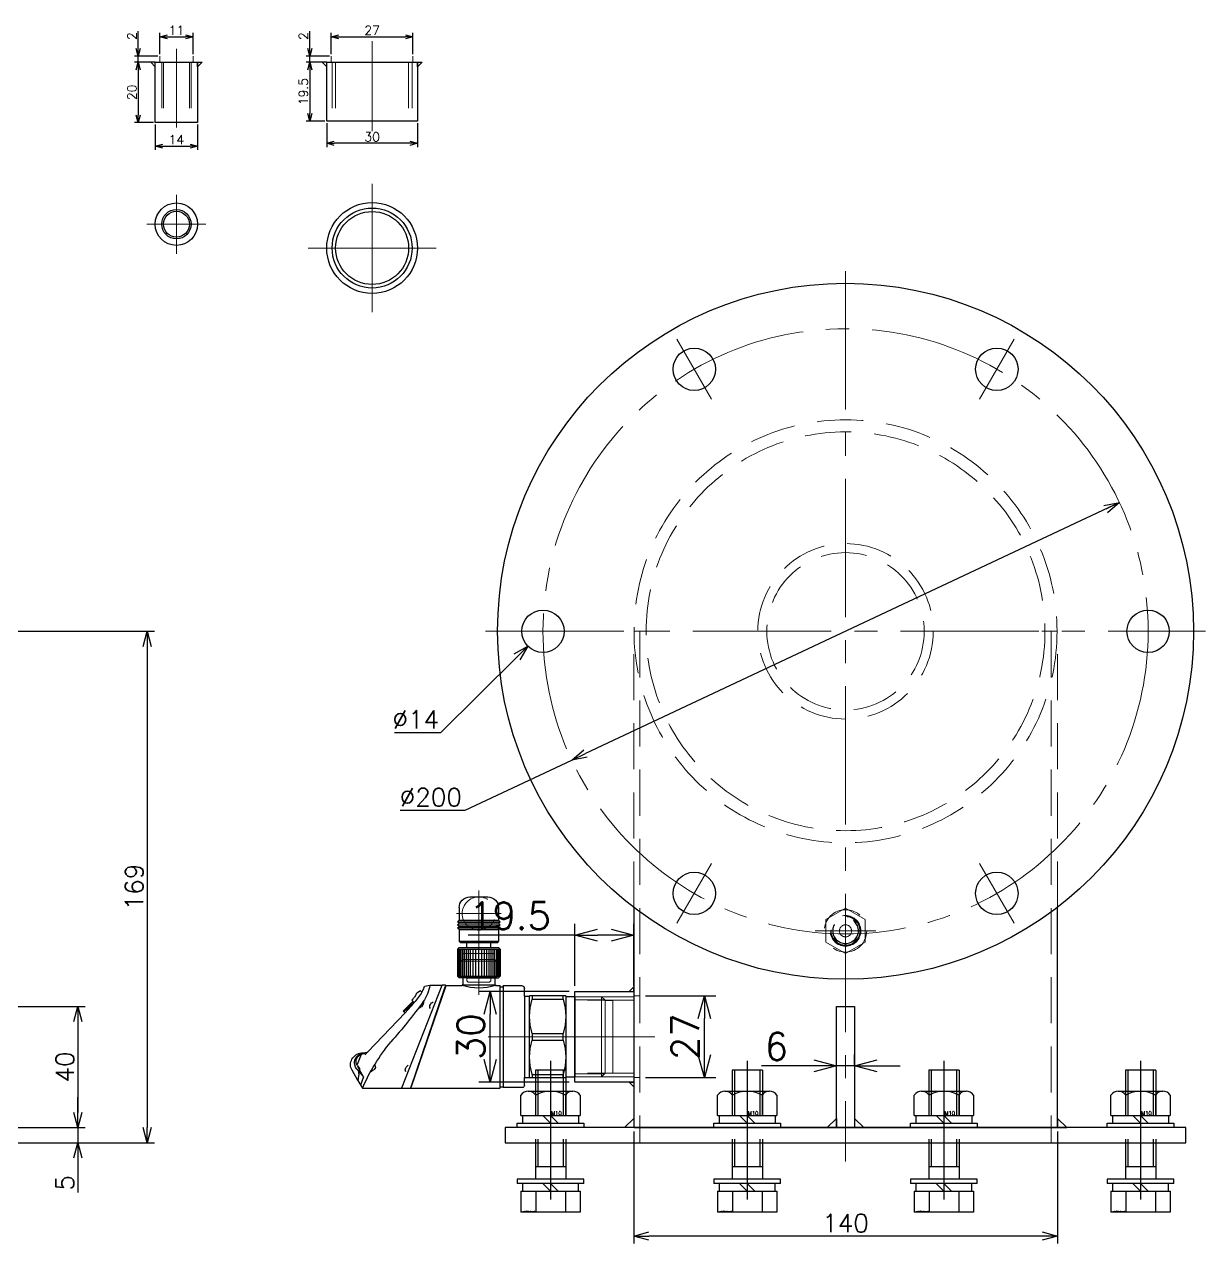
# Model space of a CAD drawing. Header units: millimetres. Extents: x 0 to 38884, y -3675 to 8056.
# Drawn here: x 12922.6 to 13313, y 5300.2 to 5703.1 of the extents above; entities that cross this region are included whole.
import ezdxf

# ---------------------------------------------------------------- set-up
doc = ezdxf.new("R2010")
doc.units = ezdxf.units.MM
doc.header["$LTSCALE"] = 2.4
doc.header["$PDMODE"] = 99
doc.header["$PDSIZE"] = 1
doc.linetypes.add('CENTER2', pattern=[28.575, 19.05, -3.175, 3.175, -3.175])
doc.linetypes.add('HIDDEN', pattern=[9.525, 6.35, -3.175])
for name, color, linetype, lineweight in [('04_HIDDEN', 2, 'HIDDEN', 13), ('05_CENTER', 4, 'CENTER2', 13), ('08_DIM', 3, 'Continuous', 13)]:
    doc.layers.add(name, color=color, linetype=linetype, lineweight=lineweight)
doc.layers.add('10_DRAFT', color=8, linetype='Continuous', lineweight=0, plot=False)
doc.styles.add('KSS_TXT', font='txt.shx', dxfattribs={"bigfont": 'extfont2.shx'})
doc.styles.add('KSS_TXT_L', font='txt.shx', dxfattribs={"height": 3, "bigfont": 'extfont2.shx'})
doc.dimstyles.new('KSS_DIM', dxfattribs={"dimscale": 2, "dimtxt": 3, "dimasz": 2.5, "dimexe": 1.25, "dimexo": 0.625, "dimtad": 1, "dimdsep": 46, "dimtxsty": 'KSS_TXT', "dimblk": 'OPEN30', "dimcen": 0, "dimazin": 2, "dimtfac": 0.75, "dimtmove": 0, "dimatfit": 3, "dimldrblk": 'OPEN30', "dimfxl": 1.25, "dimtolj": 1, "dimarcsym": 0})
doc.dimstyles.new('KSS_DIM$3', dxfattribs={"dimscale": 2, "dimtxt": 3, "dimasz": 2.5, "dimexe": 1.25, "dimexo": 0.625, "dimtad": 1, "dimtih": 1, "dimtoh": 1, "dimdsep": 46, "dimtxsty": 'KSS_TXT', "dimblk": 'OPEN30', "dimcen": 0, "dimazin": 2, "dimtfac": 0.75, "dimtofl": 0, "dimtmove": 0, "dimatfit": 3, "dimldrblk": 'OPEN30', "dimfxl": 1.25, "dimtolj": 1, "dimarcsym": 0})

# ---------------------------------------------------------------- blocks, each defined once
blk = doc.blocks.new('A$C3D81658F_1_1_1')
at = {"color": 0, "linetype": 'CENTER2'}
blk.add_line((0, -39), (0, 14), dxfattribs=at)
at = {"color": 0}
for p, q in [((-9.81, 11), (9.81, 11)), ((-9.81, 4), (-9.81, 11)), ((-4.91, 4), (-4.91, 11)), ((4.91, 4), (4.91, 11)), ((9.81, 4), (9.81, 11)), ((-11, 1.5), (11, 1.5)), ((-11, 1.5), (-11, 0)), ((-11, 0), (11, 0)), ((9.81, 4), (-9.81, 4)), ((-9.25, 4), (-9.25, 1.5)), ((0, 1.5), (-2.5, 4)), ((0, 4), (2.5, 1.5)), ((9.25, 1.5), (9.25, 4)), ((11, 0), (11, 1.5))]:
    blk.add_line(p, q, dxfattribs=at)
at = {"color": 0, "linetype": 'HIDDEN'}
for p, q in [((-5, -36), (-5, 0)), ((5, -36), (5, 0)), ((-5, -4), (5, -4)), ((-4.19, -36), (-4.19, -4)), ((4.19, -36), (4.19, -4)), ((-5, -36), (5, -36))]:
    blk.add_line(p, q, dxfattribs=at)
at = {"layer": '10_DRAFT', "style": 'KSS_TXT_L'}
blk.add_text('BT-M10x40L,SW,PW', height=0.3, dxfattribs=at).set_placement((5.14, 10.66))
blk = doc.blocks.new('M10Nza_1_1_1')
at = {"color": 0}
for p, q in [((-9.8, 4), (-9.8, 10.69)), ((-7.35, 12), (7.35, 12)), ((-4.9, 4), (-4.9, 10.69)), ((4.9, 10.69), (4.9, 4)), ((9.8, 10.69), (9.8, 4)), ((-9.8, 4), (9.8, 4)), ((-9.2, 1.5), (-9.2, 4)), ((0, 1.5), (-2.5, 4)), ((0, 4), (2.5, 1.5)), ((9.2, 4), (9.2, 1.5))]:
    blk.add_line(p, q, dxfattribs=at)
at = {"color": 0, "linetype": 'CENTER2'}
blk.add_line((0, 12), (0, 0), dxfattribs=at)
at = {"color": 0}
blk.add_lwpolyline([(-11, 1.5), (11, 1.5), (11, 0), (-11, 0)], close=True, dxfattribs=at)
for centre, radius, start, end in [((-7.35, 9.06), 2.94, 33.626, 146.374), ((0, 2.2), 9.8, 60, 120), ((7.35, 9.06), 2.94, 33.626, 146.374)]:
    blk.add_arc(centre, radius, start, end, dxfattribs=at)
at = {"layer": '10_DRAFT', "style": 'KSS_TXT'}
blk.add_text('M10', height=1.25, dxfattribs=at).set_placement((0.26, 4.12))
blk = doc.blocks.new('OP-75722a_1')
at = {"color": 0}
for p, q in [((0, 6.5), (0.5, 7)), ((0, 4), (0, 6.5)), ((0.5, -7), (0.5, 7)), ((9.5, 7), (0.5, 7)), ((0.5, 6.7), (9.5, 6.7)), ((0.5, 6.3), (9.5, 6.3)), ((0.5, 5.9), (9.5, 5.9)), ((0.5, 5.3), (9.5, 5.3)), ((0.5, 4.7), (9.5, 4.7)), ((0.5, 4.1), (9.5, 4.1)), ((9.5, -7), (9.5, 7)), ((10, 6.5), (9.5, 7)), ((10, -6.5), (10, 6.5)), ((11.5, 6), (12, 6.5)), ((11.5, 6), (11.5, -6)), ((12, 6.5), (12, -6.5)), ((16, 6.5), (12, 6.5)), ((16, 6.5), (16.5, 7)), ((16, -6.5), (16, 6.5)), ((16.5, -7), (16.5, 7)), ((16.5, 7), (17, 6.5)), ((17, 6.5), (17.5, 7)), ((17, -6.5), (17, 6.5)), ((17.5, -7), (17.5, 7)), ((17.5, 7), (18, 6.5)), ((18, 6.5), (18.5, 7)), ((18, 6.5), (18, -6.5)), ((18.5, -7), (18.5, 7)), ((18.5, 7), (19, 6.5)), ((19, -6.5), (19, 6.5)), ((23.2, 6.5), (19, 6.5)), ((0, -4), (0, 4)), ((0.5, 3.4), (9.5, 3.4)), ((0.5, 2.7), (9.5, 2.7)), ((0.5, 1.9), (9.5, 1.9)), ((0.5, 1), (9.5, 1)), ((0.5, 0), (9.5, 0)), ((10, 4), (11.5, 4)), ((26.7, -3), (26.7, 3)), ((0, -4), (0, -6.5)), ((0.5, -1), (9.5, -1)), ((0.5, -1.9), (9.5, -1.9)), ((0.5, -2.7), (9.5, -2.7)), ((0.5, -3.4), (9.5, -3.4)), ((10, -4), (11.5, -4)), ((0, -6.5), (0.5, -7)), ((0.5, -4.1), (9.5, -4.1)), ((0.5, -4.7), (9.5, -4.7)), ((0.5, -5.3), (9.5, -5.3)), ((0.5, -5.8), (9.5, -5.8)), ((0.5, -6.3), (9.5, -6.3)), ((0.5, -6.7), (9.5, -6.7)), ((9.5, -7), (0.5, -7)), ((10, -6.5), (9.5, -7)), ((11.5, -6), (12, -6.5)), ((16, -6.5), (12, -6.5)), ((16, -6.5), (16.5, -7)), ((16.5, -7), (17, -6.5)), ((17, -6.5), (17.5, -7)), ((17.5, -7), (18, -6.5)), ((18, -6.5), (18.5, -7)), ((18.5, -7), (19, -6.5)), ((23.2, -6.5), (19, -6.5))]:
    blk.add_line(p, q, dxfattribs=at)
for centre, start, end in [((23.2, 3), 359.9998, 90), ((23.2, -3), 270, 0.0002)]:
    blk.add_arc(centre, 3.5, start, end, dxfattribs=at)
at = {"layer": '04_HIDDEN', "color": 0}
blk.add_circle((21.2, 0), 5.5, dxfattribs=at)
at = {"layer": '05_CENTER', "color": 0}
for p, q in [((21.2, -7.4), (21.2, 7.4)), ((-1.5, 0), (28.83, 0))]:
    blk.add_line(p, q, dxfattribs=at)
at = {"layer": '10_DRAFT'}
for p, q in [((-1, 4), (-1.5, 3.5)), ((-1.5, -3.5), (-1.5, 3.5)), ((-1, 4), (0, 4)), ((-1, -4), (-1.5, -3.5)), ((-1, -4), (0, -4))]:
    blk.add_line(p, q, dxfattribs=at)
blk = doc.blocks.new('GP-M＊＊Tb_1')
at = {"color": 0}
for p, q in [((14.42, 71.73), (11.07, 73.6)), ((4.96, 68.37), (5.97, 69.33)), ((5.3, 69.07), (4.96, 68.37)), ((5.3, 69.26), (5.36, 70.5)), ((5.3, 69.07), (5.3, 69.26)), ((5.3, 69.07), (5.3, 69.26)), ((5.43, 69.61), (5.43, 69.4)), ((5.75, 70.31), (5.75, 70.6)), ((5.83, 70.6), (9.16, 71.86)), ((9.63, 71.8), (10.5, 71.17)), ((10.75, 71.18), (9.79, 71.68)), ((10.5, 71.17), (10.87, 71.18)), ((10.71, 72.01), (11.33, 71.46)), ((10.87, 71.18), (11.37, 71.49)), ((13.23, 69.87), (10.87, 71.18)), ((11.37, 71.49), (13.23, 69.87)), ((13.23, 69.87), (16.02, 70.8)), ((14.42, 71.73), (14.42, 71.71)), ((14.5, 71.73), (17, 70.2)), ((17, 70.2), (17, 57.27)), ((-7.93, 56.09), (4.96, 68.37)), ((-17, 43.9), (16.96, 57.26)), ((-11.56, 53.64), (-8.52, 56.68)), ((-7.93, 56.09), (-8.52, 56.68)), ((17.1, 54.38), (17.1, 57.17)), ((16.5, 54.11), (-16.5, 42.77)), ((-16.5, 42.73), (16.5, 54.06)), ((-14.18, 52.44), (-14.39, 52.23)), ((-12.07, 53.87), (-13.12, 52.97)), ((-12.07, 53.87), (-11.29, 53.09)), ((-11.14, 53.22), (-11.56, 53.64)), ((-11.14, 53.22), (-11.29, 53.09)), ((-7.93, 56.09), (-11.14, 53.22)), ((-10.94, 53.74), (-8.88, 55.75)), ((17.03, 54.29), (16.5, 54.11)), ((16.5, 54.06), (17, 54.24)), ((16.5, 54.06), (16.5, 54.11)), ((17, 54.24), (17, 24.75)), ((-17, 47.9), (-16.6, 49.5)), ((-15.22, 50.94), (-14.39, 52.23)), ((-14.79, 50.51), (-15.22, 50.94)), ((-17, 43.9), (-17, 47.9)), ((-17.1, 42.7), (-17.1, 43.79)), ((-17.04, 43.88), (-17, 43.9)), ((-17, 42.56), (-16.5, 42.73)), ((-17, 42.56), (-17, 37.25)), ((-16.5, 42.77), (-16.97, 42.61)), ((-16.5, 42.73), (-16.5, 42.77)), ((-19.5, 36.95), (-19.5, 37.7)), ((-19.5, 26.45), (-19.5, 36.95)), ((-19.5, 36.95), (-17.2, 36.95)), ((-17.2, 36.95), (-17.2, 37.2)), ((-17.2, 37.2), (-16.98, 37.2)), ((-17.2, 36.95), (-17.2, 26.45)), ((-19.5, 26.45), (-17.2, 26.45)), ((-19.5, 25.7), (-19.5, 26.45)), ((-17.2, 26.2), (-17.2, 26.45)), ((-17.2, 26.2), (-16.98, 26.2)), ((-17, 26.15), (-17, 24.75)), ((-16.55, 24.7), (-16.95, 24.7)), ((16.55, 24.7), (-16.55, 24.7)), ((-16.55, 24.7), (-16.55, 23.7)), ((16.95, 24.7), (16.55, 24.7)), ((16.55, 24.7), (16.55, 23.7)), ((-16.8, 17.4), (-16.8, 23.65)), ((-16.75, 23.7), (-16.55, 23.7)), ((-16.55, 23.7), (16.55, 23.7)), ((16.55, 23.7), (16.75, 23.7)), ((16.8, 17.4), (16.8, 23.65)), ((-13.4, 16.6), (-16, 16.6)), ((-13.4, 16.6), (13.4, 16.6)), ((-13.4, 16.6), (-13.4, 15)), ((13.4, 16.6), (13.4, 15)), ((16, 16.6), (13.4, 16.6)), ((-13.4, 15), (-13.5, 14.94)), ((-13.5, 2.96), (-13.5, 14.94)), ((-13.5, 14.08), (-12.41, 14.08)), ((13.4, 15), (-13.4, 15)), ((-12.41, 14.08), (-12.41, 3.83)), ((-1.09, 14.08), (-1.09, 3.83)), ((-1.09, 14.08), (1.09, 14.08)), ((1.09, 14.08), (1.09, 3.83)), ((12.41, 14.08), (12.41, 3.83)), ((12.41, 14.08), (13.5, 14.08)), ((13.4, 15), (13.5, 14.94)), ((13.5, 14.94), (13.5, 2.96)), ((-12.41, 3.83), (-13.5, 3.83)), ((-13.22, 2.8), (-13.5, 2.96)), ((13.22, 2.8), (-13.22, 2.8)), ((-13.22, 0), (-13.22, 2.8)), ((-13.22, 0), (13.22, 0)), ((1.09, 3.83), (-1.09, 3.83)), ((13.5, 3.83), (12.41, 3.83)), ((13.22, 2.8), (13.5, 2.96)), ((13.22, 2.8), (13.22, 0))]:
    blk.add_line(p, q, dxfattribs=at)
for centre, radius, start, end in [((9.2, 70.25), 3.84, 60.7559, 176.2339), ((8.61, 69.62), 3.18, 106.6984, 180.1482), ((8.6, 69.57), 3.22, 49.1527, 106.2212), ((45.34, 7.02), 69.24, 114.1577, 129.0614), ((-4.16, 73.18), 10.24, 337.494, 345.4122), ((-4.23, 73.23), 10.39, 336.4191, 345.3626), ((7.94, 69.78), 2.34, 121.0321, 159.5375), ((8.23, 69.7), 2.57, 70.828, 125.6754), ((8.65, 71.15), 1.06, 44.4026, 66.4395), ((9.34, 71.4), 0.5, 54.217, 110.7987), ((12.37, 77.21), 5.81, 260.1092, 281.8735), ((9.81, 91.25), 20.07, 280.7814, 283.2808), ((11.09, 83.53), 12.26, 283.2006, 285.7766), ((9.81, 91.25), 20.07, 283.2808, 283.5158), ((9.99, 66.86), 0.971, 232.9113, 324.0905), ((3.67, 72.57), 9.48, 318.5299, 326.4167), ((-106.01, 181.28), 161.62, 305.7215, 311.7955), ((-8.81, 56.53), 0.365, 328.4299, 14.4539), ((17, 57.17), 0.1, 88.4349, 111.4738), ((17, 57.17), 0.1, 0.0038, 88.4349), ((-25.58, 68.78), 21.22, 300.5638, 312.3251), ((-14.69, 54.77), 2.38, 282.5051, 311.1518), ((-11.34, 53.6), 0.125, 236.4924, 299.2633), ((-11.96, 54.78), 1.45, 297.5648, 314.1896), ((-11.09, 57.59), 2.87, 320.3674, 334.2909), ((11.07, 54.06), 1.94, 113.6062, 150.8377), ((10.96, 54.7), 1.32, 62.1625, 120.2961), ((17, 54.38), 0.1, 288.9664, 0.0038), ((-19.58, 61.98), 14.31, 280.4015, 303.6676), ((-16.11, 49.38), 0.5, 109.775, 165.9654), ((-20.24, 60.86), 11.7, 289.775, 297.7754), ((-11.21, 51.36), 1.37, 254.4926, 318.3417), ((-12.5, 53.05), 3.48, 311.6299, 333.5293), ((-7.5, 43.71), 5.13, 128.6872, 142.6456), ((-10.06, 46.93), 1.01, 47.1941, 129.5459), ((-17, 43.79), 0.1, 111.4738, 180.0038), ((-17, 42.7), 0.1, 180.0038, 288.9664), ((-33.1, 31.7), 17.03, 340.985, 19.015), ((-16.95, 24.75), 0.05, 180, 270), ((16.95, 24.75), 0.05, 270, 0), ((-16.75, 23.65), 0.05, 90, 180), ((16.75, 23.65), 0.05, 0, 90), ((-16, 17.4), 0.8, 180, 270), ((16, 17.4), 0.8, 270, 0), ((-6.75, -4), 18.94, 72.6087, 107.3913), ((6.75, -4), 18.94, 72.6087, 107.3913), ((-6.75, 21.91), 18.94, 252.6087, 287.3913), ((6.75, 21.91), 18.94, 252.6087, 287.3913)]:
    blk.add_arc(centre, radius, start, end, dxfattribs=at)
at = {"layer": '05_CENTER', "color": 0}
for p, q in [((-27.5, 31.7), (-13.81, 31.7)), ((0, -12.6), (0, 28.63))]:
    blk.add_line(p, q, dxfattribs=at)
at = {"layer": '10_DRAFT'}
for p, q in [((-27.5, 26.45), (-27.5, 36.95)), ((-27.5, 36.95), (-25.5, 36.95)), ((-25.5, 36.95), (-25, 37.7)), ((-25.5, 26.45), (-25.5, 36.95)), ((-19.5, 37.1), (-25.4, 37.1)), ((-25, 25.7), (-25, 37.7)), ((-25, 37.7), (-19.5, 37.7)), ((-27.5, 26.45), (-25.5, 26.45)), ((-25.5, 26.45), (-25, 25.7)), ((-25.4, 26.3), (-19.5, 26.3)), ((-25, 25.7), (-19.5, 25.7)), ((12.2, -9.86), (12.2, 0)), ((-13.22, 0), (-13.22, -8.84)), ((-12.2, 0), (-12.2, -9.86)), ((13.22, 0), (13.22, -8.84)), ((-12.06, -10), (-13.22, -8.84)), ((13.22, -8.84), (-13.22, -8.84)), ((-12.06, -10), (-12, -10)), ((-12, -10), (12, -10)), ((-12, -10), (-12, -12.6)), ((12, -10), (12, -12.6)), ((12, -10), (12.06, -10)), ((12.06, -10), (13.22, -8.84)), ((12, -12.6), (-12, -12.6))]:
    blk.add_line(p, q, dxfattribs=at)
blk = doc.blocks.new('HTK1611b_1')
at = {"color": 0}
for p, q in [((0, 7.505553), (-6.5, 3.752776)), ((6.5, 3.752776), (0, 7.505553)), ((-6.5, 3.752776), (-6.5, -3.752777)), ((6.5, -3.752777), (6.5, 3.752776)), ((-6.5, -3.752777), (0, -7.505554)), ((0, -7.505554), (6.5, -3.752777))]:
    blk.add_line(p, q, dxfattribs=at)
for radius in [5.059525, 4.727852, 4.160402, 2]:
    blk.add_circle((0, 0), radius, dxfattribs=at)
at = {"layer": '05_CENTER', "color": 0}
for p, q in [((0, 10), (0, -10)), ((-10, 0), (10, 0))]:
    blk.add_line(p, q, dxfattribs=at)
blk = doc.blocks.new('_Open30')
at = {"color": 0, "linetype": 'ByBlock', "lineweight": -2}
for p, q in [((-1, 0.268), (0, 0)), ((0, 0), (-1, -0.268)), ((0, 0), (-1, 0))]:
    blk.add_line(p, q, dxfattribs=at)
blk = doc.blocks.new('*D252')
at = {"layer": '08_DIM', "color": 0, "lineweight": -2, "transparency": 16777216}
for p, q in [((13127.92, 5382), (13151.13, 5382)), ((13147.38, 5362.5), (13147.38, 5374.5)), ((13127.92, 5355), (13151.13, 5355))]:
    blk.add_line(p, q, dxfattribs=at)
at = {"layer": 'Defpoints', "color": 0, "transparency": 16777216}
for p in [(13126.04, 5382), (13147.38, 5382), (13126.04, 5355)]:
    blk.add_point(p, dxfattribs=at)
at = {"layer": '08_DIM', "color": 0, "lineweight": -2, "transparency": 16777216, "xscale": 7.5, "yscale": 7.5, "zscale": 7.5}
for p, rotation in [((13147.38, 5382), 90), ((13147.38, 5355), 270)]:
    blk.add_blockref('_Open30', p, dxfattribs=dict(at, rotation=rotation))
at = {"layer": '08_DIM', "color": 0, "transparency": 16777216, "insert": (13141.01, 5368.5), "char_height": 9, "attachment_point": 5, "rotation": 90, "style": 'KSS_TXT'}
blk.add_mtext('\\A1;27', dxfattribs=at)
blk = doc.blocks.new('*D253')
at = {"layer": '08_DIM', "color": 0, "lineweight": -2, "transparency": 16777216}
for p, q in [((13104.54, 5385.38), (13104.54, 5405.84)), ((13124.04, 5385.38), (13124.04, 5405.84)), ((13104.54, 5402.09), (13069.29, 5402.09)), ((13116.54, 5402.09), (13112.04, 5402.09))]:
    blk.add_line(p, q, dxfattribs=at)
at = {"layer": 'Defpoints', "color": 0, "transparency": 16777216}
for p in [(13104.54, 5402.09), (13104.54, 5383.5), (13124.04, 5383.5)]:
    blk.add_point(p, dxfattribs=at)
at = {"layer": '08_DIM', "color": 0, "lineweight": -2, "transparency": 16777216, "xscale": 7.5, "yscale": 7.5, "zscale": 7.5, "rotation": 180}
blk.add_blockref('_Open30', (13104.54, 5402.09), dxfattribs=at)
at = {"layer": '08_DIM', "color": 0, "lineweight": -2, "transparency": 16777216, "xscale": 7.5, "yscale": 7.5, "zscale": 7.5}
blk.add_blockref('_Open30', (13124.04, 5402.09), dxfattribs=at)
at = {"layer": '08_DIM', "color": 0, "transparency": 16777216, "insert": (13083.16, 5408.47), "char_height": 9, "attachment_point": 5, "style": 'KSS_TXT'}
blk.add_mtext('\\A1;19.5', dxfattribs=at)
blk = doc.blocks.new('*D254')
at = {"layer": '08_DIM', "color": 0, "lineweight": -2, "transparency": 16777216}
for p, q in [((13102.67, 5383.5), (13072.85, 5383.5)), ((13076.6, 5361), (13076.6, 5376)), ((13102.67, 5353.5), (13072.85, 5353.5))]:
    blk.add_line(p, q, dxfattribs=at)
at = {"layer": 'Defpoints', "color": 0, "transparency": 16777216}
for p in [(13076.6, 5383.5), (13104.54, 5383.5), (13104.54, 5353.5)]:
    blk.add_point(p, dxfattribs=at)
at = {"layer": '08_DIM', "color": 0, "lineweight": -2, "transparency": 16777216, "xscale": 7.5, "yscale": 7.5, "zscale": 7.5}
for p, rotation in [((13076.6, 5383.5), 90), ((13076.6, 5353.5), 270)]:
    blk.add_blockref('_Open30', p, dxfattribs=dict(at, rotation=rotation))
at = {"layer": '08_DIM', "color": 0, "transparency": 16777216, "insert": (13070.23, 5368.5), "char_height": 9, "attachment_point": 5, "rotation": 90, "style": 'KSS_TXT'}
blk.add_mtext('\\A1;30', dxfattribs=at)
blk = doc.blocks.new('*D258')
at = {"layer": '08_DIM', "color": 0, "lineweight": -2, "transparency": 16777216}
for p, q in [((13183.54, 5358.89), (13166.29, 5358.89)), ((13191.04, 5359.38), (13191.04, 5362.64)), ((13197.04, 5358.89), (13191.04, 5358.89)), ((13197.04, 5359.38), (13197.04, 5362.64)), ((13204.54, 5358.89), (13212.04, 5358.89))]:
    blk.add_line(p, q, dxfattribs=at)
at = {"layer": 'Defpoints', "color": 0, "transparency": 16777216}
for p in [(13191.04, 5358.89), (13191.04, 5357.5), (13197.04, 5357.5)]:
    blk.add_point(p, dxfattribs=at)
at = {"layer": '08_DIM', "color": 0, "lineweight": -2, "transparency": 16777216, "xscale": 7.5, "yscale": 7.5, "zscale": 7.5}
blk.add_blockref('_Open30', (13191.04, 5358.89), dxfattribs=at)
at = {"layer": '08_DIM', "color": 0, "lineweight": -2, "transparency": 16777216, "xscale": 7.5, "yscale": 7.5, "zscale": 7.5, "rotation": 180}
blk.add_blockref('_Open30', (13197.04, 5358.89), dxfattribs=at)
at = {"layer": '08_DIM', "color": 0, "transparency": 16777216, "insert": (13171.17, 5365.27), "char_height": 9, "attachment_point": 5, "style": 'KSS_TXT'}
blk.add_mtext('\\A1;6', dxfattribs=at)
blk = doc.blocks.new('*D261')
at = {"layer": '08_DIM', "color": 0, "lineweight": -2, "transparency": 16777216}
for p, q in [((12892.92, 5378.5), (12942.79, 5378.5)), ((12940.29, 5373.5), (12940.29, 5343.5)), ((12904.92, 5338.5), (12942.79, 5338.5))]:
    blk.add_line(p, q, dxfattribs=at)
at = {"layer": 'Defpoints', "color": 0, "transparency": 16777216}
for p in [(12891.67, 5378.5), (12903.67, 5338.5), (12940.29, 5338.5)]:
    blk.add_point(p, dxfattribs=at)
at = {"layer": '08_DIM', "color": 0, "lineweight": -2, "transparency": 16777216, "xscale": 5, "yscale": 5, "zscale": 5}
for p, rotation in [((12940.29, 5378.5), 90), ((12940.29, 5338.5), 270)]:
    blk.add_blockref('_Open30', p, dxfattribs=dict(at, rotation=rotation))
at = {"layer": '08_DIM', "color": 0, "transparency": 16777216, "insert": (12936.04, 5358.5), "char_height": 6, "attachment_point": 5, "rotation": 90, "style": 'KSS_TXT'}
blk.add_mtext('\\A1;40', dxfattribs=at)
blk = doc.blocks.new('A$C134A5B0D_1')
at = {"color": 3}
for points in [[(-7, 0), (-8.5, 0), (-7, -1.5), (-7, -1.5)], [(7, 0), (8.5, 0), (7, -1.5), (7, -1.5)]]:
    blk.add_lwpolyline(points, close=True, dxfattribs=at)
at = {"color": 0}
blk.add_lwpolyline([(-7, 0), (7, 0), (7, -20), (-7, -20)], close=True, dxfattribs=at)
at = {"layer": '04_HIDDEN'}
for p, q in [((-5.5, 2), (-5.5, 0)), ((-4.86, 0), (-4.86, -20)), ((-4.28, 0), (-4.28, -20)), ((4.28, 0), (4.28, -20)), ((4.86, 0), (4.86, -20)), ((5.5, 2), (5.5, 0))]:
    blk.add_line(p, q, dxfattribs=at)
at = {"layer": '05_CENTER'}
blk.add_line((0, -21.57), (0, 4.36), dxfattribs=at)
blk = doc.blocks.new('A$C16462A1F_1')
at = {"color": 0}
blk.add_lwpolyline([(-15, 0), (15, 0), (15, -19.5), (-15, -19.5)], close=True, dxfattribs=at)
at = {"color": 3}
for points in [[(-15, 0), (-16.5, 0), (-15, -1.5), (-15, -1.5)], [(15, 0), (16.5, 0), (15, -1.5), (15, -1.5)]]:
    blk.add_lwpolyline(points, close=True, dxfattribs=at)
at = {"layer": '04_HIDDEN'}
for p, q in [((-13.5, 2), (-13.5, 0)), ((-12.06, 0), (-12.06, -19.5)), ((13.22, 0), (13.22, -19.5)), ((13.5, 2), (13.5, 0)), ((-13.22, 0), (-13.22, -19.5)), ((12.06, 0), (12.06, -19.5))]:
    blk.add_line(p, q, dxfattribs=at)
at = {"layer": '05_CENTER'}
blk.add_line((0, -22.83), (0, 6.95), dxfattribs=at)
at = {"layer": '10_DRAFT'}
blk.add_line((0, 0), (0, -19.5), dxfattribs=at)
blk = doc.blocks.new('A$C4DCA1887_1')
at = {"color": 0}
for radius in [15, 13.22, 12.06]:
    blk.add_circle((0, 0), radius, dxfattribs=at)
at = {"layer": '05_CENTER'}
for p, q in [((0, -21.19), (0, 21.19)), ((21.19, 0), (-21.19, 0))]:
    blk.add_line(p, q, dxfattribs=at)
blk = doc.blocks.new('A$C580236FF_1')
at = {"color": 0}
for radius in [7, 4.86, 4.28]:
    blk.add_circle((0, 0), radius, dxfattribs=at)
at = {"layer": '05_CENTER'}
for p, q in [((0, -9.75), (0, 9.75)), ((9.75, 0), (-9.75, 0))]:
    blk.add_line(p, q, dxfattribs=at)
blk = doc.blocks.new('*D285')
at = {"layer": '08_DIM', "color": 0, "lineweight": -2, "transparency": 16777216}
for p, q in [((12965.9, 5669.97), (12965.9, 5661.58)), ((12979.9, 5669.97), (12979.9, 5661.58)), ((12968.4, 5662.83), (12977.4, 5662.83))]:
    blk.add_line(p, q, dxfattribs=at)
at = {"layer": 'Defpoints', "color": 0, "transparency": 16777216}
for p in [(12965.9, 5670.6), (12979.9, 5670.6), (12979.9, 5662.83)]:
    blk.add_point(p, dxfattribs=at)
at = {"layer": '08_DIM', "color": 0, "lineweight": -2, "transparency": 16777216, "xscale": 2.5, "yscale": 2.5, "zscale": 2.5, "rotation": 180}
blk.add_blockref('_Open30', (12965.9, 5662.83), dxfattribs=at)
at = {"layer": '08_DIM', "color": 0, "lineweight": -2, "transparency": 16777216, "xscale": 2.5, "yscale": 2.5, "zscale": 2.5}
blk.add_blockref('_Open30', (12979.9, 5662.83), dxfattribs=at)
at = {"layer": '08_DIM', "color": 0, "transparency": 16777216, "insert": (12972.9, 5664.95), "char_height": 3, "attachment_point": 5, "style": 'KSS_TXT'}
blk.add_mtext('\\A1;14', dxfattribs=at)
blk = doc.blocks.new('*D286')
at = {"layer": '08_DIM', "color": 0, "lineweight": -2, "transparency": 16777216}
for p, q in [((13022.58, 5670.47), (13022.58, 5662.52)), ((13052.58, 5670.47), (13052.58, 5662.52)), ((13050.08, 5663.77), (13025.08, 5663.77))]:
    blk.add_line(p, q, dxfattribs=at)
at = {"layer": 'Defpoints', "color": 0, "transparency": 16777216}
for p in [(13022.58, 5671.1), (13052.58, 5671.1), (13022.58, 5663.77)]:
    blk.add_point(p, dxfattribs=at)
at = {"layer": '08_DIM', "color": 0, "lineweight": -2, "transparency": 16777216, "xscale": 2.5, "yscale": 2.5, "zscale": 2.5, "rotation": 180}
blk.add_blockref('_Open30', (13022.58, 5663.77), dxfattribs=at)
at = {"layer": '08_DIM', "color": 0, "lineweight": -2, "transparency": 16777216, "xscale": 2.5, "yscale": 2.5, "zscale": 2.5}
blk.add_blockref('_Open30', (13052.58, 5663.77), dxfattribs=at)
at = {"layer": '08_DIM', "color": 0, "transparency": 16777216, "insert": (13037.58, 5665.9), "char_height": 3, "attachment_point": 5, "style": 'KSS_TXT'}
blk.add_mtext('\\A1;30', dxfattribs=at)
blk = doc.blocks.new('*D287')
at = {"layer": '08_DIM', "color": 0, "lineweight": -2, "transparency": 16777216}
for p, q in [((12960.3, 5695.1), (12960.3, 5700.85)), ((12966.77, 5692.6), (12959.05, 5692.6)), ((12965.27, 5690.6), (12959.05, 5690.6)), ((12960.3, 5690.6), (12960.3, 5692.6)), ((12960.3, 5688.1), (12960.3, 5685.6))]:
    blk.add_line(p, q, dxfattribs=at)
at = {"layer": 'Defpoints', "color": 0, "transparency": 16777216}
for p in [(12960.3, 5692.6), (12965.9, 5690.6), (12967.4, 5692.6)]:
    blk.add_point(p, dxfattribs=at)
at = {"layer": '08_DIM', "color": 0, "lineweight": -2, "transparency": 16777216, "xscale": 2.5, "yscale": 2.5, "zscale": 2.5}
for p, rotation in [((12960.3, 5692.6), 270), ((12960.3, 5690.6), 90)]:
    blk.add_blockref('_Open30', p, dxfattribs=dict(at, rotation=rotation))
at = {"layer": '08_DIM', "color": 0, "transparency": 16777216, "insert": (12958.18, 5699.22), "char_height": 3, "attachment_point": 5, "rotation": 90, "style": 'KSS_TXT'}
blk.add_mtext('\\A1;2', dxfattribs=at)
blk = doc.blocks.new('*D288')
at = {"layer": '08_DIM', "color": 0, "lineweight": -2, "transparency": 16777216}
for p, q in [((12965.27, 5690.6), (12959.05, 5690.6)), ((12960.3, 5688.1), (12960.3, 5673.1)), ((12965.27, 5670.6), (12959.05, 5670.6))]:
    blk.add_line(p, q, dxfattribs=at)
at = {"layer": 'Defpoints', "color": 0, "transparency": 16777216}
for p in [(12965.9, 5690.6), (12960.3, 5670.6), (12965.9, 5670.6)]:
    blk.add_point(p, dxfattribs=at)
at = {"layer": '08_DIM', "color": 0, "lineweight": -2, "transparency": 16777216, "xscale": 2.5, "yscale": 2.5, "zscale": 2.5}
for p, rotation in [((12960.3, 5690.6), 90), ((12960.3, 5670.6), 270)]:
    blk.add_blockref('_Open30', p, dxfattribs=dict(at, rotation=rotation))
at = {"layer": '08_DIM', "color": 0, "transparency": 16777216, "insert": (12958.18, 5680.6), "char_height": 3, "attachment_point": 5, "rotation": 90, "style": 'KSS_TXT'}
blk.add_mtext('\\A1;20', dxfattribs=at)
blk = doc.blocks.new('*D289')
at = {"layer": '08_DIM', "color": 0, "lineweight": -2, "transparency": 16777216}
for p, q in [((12967.4, 5693.22), (12967.4, 5700.23)), ((12969.9, 5698.98), (12975.9, 5698.98)), ((12978.4, 5693.22), (12978.4, 5700.23))]:
    blk.add_line(p, q, dxfattribs=at)
at = {"layer": 'Defpoints', "color": 0, "transparency": 16777216}
for p in [(12978.4, 5698.98), (12967.4, 5692.6), (12978.4, 5692.6)]:
    blk.add_point(p, dxfattribs=at)
at = {"layer": '08_DIM', "color": 0, "lineweight": -2, "transparency": 16777216, "xscale": 2.5, "yscale": 2.5, "zscale": 2.5, "rotation": 180}
blk.add_blockref('_Open30', (12967.4, 5698.98), dxfattribs=at)
at = {"layer": '08_DIM', "color": 0, "lineweight": -2, "transparency": 16777216, "xscale": 2.5, "yscale": 2.5, "zscale": 2.5}
blk.add_blockref('_Open30', (12978.4, 5698.98), dxfattribs=at)
at = {"layer": '08_DIM', "color": 0, "transparency": 16777216, "insert": (12972.9, 5701.1), "char_height": 3, "attachment_point": 5, "style": 'KSS_TXT'}
blk.add_mtext('\\A1;11', dxfattribs=at)
blk = doc.blocks.new('*D290')
at = {"layer": '08_DIM', "color": 0, "lineweight": -2, "transparency": 16777216}
for p, q in [((13016.99, 5695.1), (13016.99, 5700.85)), ((13023.46, 5692.6), (13015.74, 5692.6)), ((13021.96, 5690.6), (13015.74, 5690.6)), ((13016.99, 5690.6), (13016.99, 5692.6)), ((13016.99, 5688.1), (13016.99, 5685.6))]:
    blk.add_line(p, q, dxfattribs=at)
at = {"layer": 'Defpoints', "color": 0, "transparency": 16777216}
for p in [(13016.99, 5692.6), (13022.58, 5690.6), (13024.08, 5692.6)]:
    blk.add_point(p, dxfattribs=at)
at = {"layer": '08_DIM', "color": 0, "lineweight": -2, "transparency": 16777216, "xscale": 2.5, "yscale": 2.5, "zscale": 2.5}
for p, rotation in [((13016.99, 5692.6), 270), ((13016.99, 5690.6), 90)]:
    blk.add_blockref('_Open30', p, dxfattribs=dict(at, rotation=rotation))
at = {"layer": '08_DIM', "color": 0, "transparency": 16777216, "insert": (13014.86, 5699.22), "char_height": 3, "attachment_point": 5, "rotation": 90, "style": 'KSS_TXT'}
blk.add_mtext('\\A1;2', dxfattribs=at)
blk = doc.blocks.new('*D291')
at = {"layer": '08_DIM', "color": 0, "lineweight": -2, "transparency": 16777216}
for p, q in [((13021.96, 5690.6), (13015.74, 5690.6)), ((13016.99, 5688.1), (13016.99, 5673.6)), ((13021.96, 5671.1), (13015.74, 5671.1))]:
    blk.add_line(p, q, dxfattribs=at)
at = {"layer": 'Defpoints', "color": 0, "transparency": 16777216}
for p in [(13022.58, 5690.6), (13016.99, 5671.1), (13022.58, 5671.1)]:
    blk.add_point(p, dxfattribs=at)
at = {"layer": '08_DIM', "color": 0, "lineweight": -2, "transparency": 16777216, "xscale": 2.5, "yscale": 2.5, "zscale": 2.5}
for p, rotation in [((13016.99, 5690.6), 90), ((13016.99, 5671.1), 270)]:
    blk.add_blockref('_Open30', p, dxfattribs=dict(at, rotation=rotation))
at = {"layer": '08_DIM', "color": 0, "transparency": 16777216, "insert": (13014.86, 5680.85), "char_height": 3, "attachment_point": 5, "rotation": 90, "style": 'KSS_TXT'}
blk.add_mtext('\\A1;19.5', dxfattribs=at)
blk = doc.blocks.new('*D292')
at = {"layer": '08_DIM', "color": 0, "lineweight": -2, "transparency": 16777216}
for p, q in [((13024.08, 5693.22), (13024.08, 5700.23)), ((13026.58, 5698.98), (13048.58, 5698.98)), ((13051.08, 5693.22), (13051.08, 5700.23))]:
    blk.add_line(p, q, dxfattribs=at)
at = {"layer": 'Defpoints', "color": 0, "transparency": 16777216}
for p in [(13051.08, 5698.98), (13024.08, 5692.6), (13051.08, 5692.6)]:
    blk.add_point(p, dxfattribs=at)
at = {"layer": '08_DIM', "color": 0, "lineweight": -2, "transparency": 16777216, "xscale": 2.5, "yscale": 2.5, "zscale": 2.5, "rotation": 180}
blk.add_blockref('_Open30', (13024.08, 5698.98), dxfattribs=at)
at = {"layer": '08_DIM', "color": 0, "lineweight": -2, "transparency": 16777216, "xscale": 2.5, "yscale": 2.5, "zscale": 2.5}
blk.add_blockref('_Open30', (13051.08, 5698.98), dxfattribs=at)
at = {"layer": '08_DIM', "color": 0, "transparency": 16777216, "insert": (13037.58, 5701.1), "char_height": 3, "attachment_point": 5, "style": 'KSS_TXT'}
blk.add_mtext('\\A1;27', dxfattribs=at)
blk = doc.blocks.new('*D403')
at = {"layer": '08_DIM', "color": 0, "lineweight": -2, "transparency": 16777216}
for p, q in [((13124.04, 5337.25), (13124.04, 5300.15)), ((13264.04, 5337.25), (13264.04, 5300.15)), ((13259.04, 5302.65), (13129.04, 5302.65))]:
    blk.add_line(p, q, dxfattribs=at)
at = {"layer": 'Defpoints', "color": 0, "transparency": 16777216}
for p in [(13124.04, 5338.5), (13264.04, 5338.5), (13124.04, 5302.65)]:
    blk.add_point(p, dxfattribs=at)
at = {"layer": '08_DIM', "color": 0, "lineweight": -2, "transparency": 16777216, "xscale": 5, "yscale": 5, "zscale": 5, "rotation": 180}
blk.add_blockref('_Open30', (13124.04, 5302.65), dxfattribs=at)
at = {"layer": '08_DIM', "color": 0, "lineweight": -2, "transparency": 16777216, "xscale": 5, "yscale": 5, "zscale": 5}
blk.add_blockref('_Open30', (13264.04, 5302.65), dxfattribs=at)
at = {"layer": '08_DIM', "color": 0, "transparency": 16777216, "insert": (13194.04, 5306.9), "char_height": 6, "attachment_point": 5, "style": 'KSS_TXT'}
blk.add_mtext('\\A1;140', dxfattribs=at)
blk = doc.blocks.new('A$C50B32664_1')
at = {"color": 0}
for p, q in [((-70, -91.32), (-70, -164)), ((70, -164), (70, -91.32)), ((-69.9, -164), (69.9, -164))]:
    blk.add_line(p, q, dxfattribs=at)
for points in [[(3, -164), (-3, -164), (-3, -124), (3, -124)], [(-112.5, -164), (-112.5, -169), (112.5, -169), (112.5, -164)]]:
    blk.add_lwpolyline(points, close=True, dxfattribs=at)
at = {"color": 3}
for points in [[(-70, -161), (-70, -164), (-73.11, -164), (-70, -161)], [(-3, -161), (-3, -164), (-6.11, -164), (-3, -161)], [(3, -161), (3, -164), (6, -164), (3, -161)], [(70, -161), (70, -164), (73.11, -164), (70, -161)]]:
    blk.add_lwpolyline(points, dxfattribs=at)
at = {"color": 0}
for centre, radius in [((0, 0), 115), ((-50, 86.6), 7), ((50, 86.6), 7), ((-100, 0), 7), ((100, 0), 7), ((-50, -86.6), 7), ((50, -86.6), 7)]:
    blk.add_circle(centre, radius, dxfattribs=at)
at = {"layer": '04_HIDDEN'}
for p, q in [((-70, -91.32), (-70, 0)), ((-69.9, 0), (-64.9, 0)), ((-68, 0), (-68, -164)), ((64.9, 0), (69.9, 0)), ((68, 0), (68, -164)), ((70, -91.32), (70, 0)), ((-68, -169), (-68, -164)), ((68, -169), (68, -164))]:
    blk.add_line(p, q, dxfattribs=at)
for radius in [69.9, 65.9, 29, 26]:
    blk.add_circle((0, 0), radius, dxfattribs=at)
at = {"layer": '05_CENTER'}
for p, q in [((0, 119), (0, -175.19)), ((-55.71, 96.49), (-44.29, 76.71)), ((55.71, 96.49), (44.29, 76.71)), ((-119, 0), (119, 0)), ((111.42, 0), (88.58, 0)), ((-111.42, 0), (-88.58, 0)), ((-55.71, -96.49), (-44.29, -76.71)), ((55.71, -96.49), (44.29, -76.71)), ((-97.5, -176.41), (-97.5, -156.63)), ((-32.5, -176.41), (-32.5, -156.63)), ((32.5, -176.41), (32.5, -156.63)), ((97.5, -176.41), (97.5, -156.63))]:
    blk.add_line(p, q, dxfattribs=at)
blk.add_circle((0, 0), 100, dxfattribs=at)
at = {"rotation": 270}
blk.add_blockref('A$C16462A1F_1', (-70, -134), dxfattribs=at)
at = {"layer": '04_HIDDEN'}
blk.add_blockref('A$C580236FF_1', (0, -99), dxfattribs=at)
blk = doc.blocks.new('*D575')
at = {"layer": '08_DIM', "color": 0, "lineweight": -2, "transparency": 16777216}
for p, q in [((13284.54, 5545.04), (13108.07, 5462.09)), ((13068.35, 5443.42), (13103.54, 5459.96)), ((13046.85, 5443.42), (13068.35, 5443.42))]:
    blk.add_line(p, q, dxfattribs=at)
at = {"layer": 'Defpoints', "color": 0, "transparency": 16777216}
for p in [(13284.54, 5545.04), (13103.54, 5459.96)]:
    blk.add_point(p, dxfattribs=at)
at = {"layer": '08_DIM', "color": 0, "lineweight": -2, "transparency": 16777216, "xscale": 5, "yscale": 5, "zscale": 5}
for p, rotation in [((13284.54, 5545.04), 25.17474696863876), ((13103.54, 5459.96), 205.1747469686387)]:
    blk.add_blockref('_Open30', p, dxfattribs=dict(at, rotation=rotation))
at = {"layer": '08_DIM', "color": 0, "transparency": 16777216, "insert": (13056.97, 5447.67), "char_height": 6, "attachment_point": 5, "style": 'KSS_TXT'}
blk.add_mtext('\\A1;%%C200', dxfattribs=at)
blk = doc.blocks.new('*D576')
at = {"layer": '08_DIM', "color": 0, "lineweight": -2, "transparency": 16777216}
for p, q in [((13060.26, 5469.11), (13085.51, 5494.07)), ((13045.01, 5469.11), (13060.26, 5469.11))]:
    blk.add_line(p, q, dxfattribs=at)
at = {"layer": 'Defpoints', "color": 0, "transparency": 16777216}
for p in [(13099.02, 5507.42), (13089.06, 5497.58)]:
    blk.add_point(p, dxfattribs=at)
at = {"layer": '08_DIM', "color": 0, "lineweight": -2, "transparency": 16777216, "xscale": 5, "yscale": 5, "zscale": 5, "rotation": 44.66733179571749}
blk.add_blockref('_Open30', (13089.06, 5497.58), dxfattribs=at)
at = {"layer": '08_DIM', "color": 0, "transparency": 16777216, "insert": (13052.01, 5473.36), "char_height": 6, "attachment_point": 5, "style": 'KSS_TXT'}
blk.add_mtext('\\A1;%%C14', dxfattribs=at)
blk = doc.blocks.new('*D577')
at = {"layer": '08_DIM', "color": 0, "lineweight": -2, "transparency": 16777216}
for p, q in [((12940.29, 5343.5), (12940.29, 5348.5)), ((12904.92, 5338.5), (12942.79, 5338.5)), ((12940.29, 5338.5), (12940.29, 5333.5)), ((12904.92, 5333.5), (12942.79, 5333.5)), ((12940.29, 5328.5), (12940.29, 5317))]:
    blk.add_line(p, q, dxfattribs=at)
at = {"layer": 'Defpoints', "color": 0, "transparency": 16777216}
for p in [(12903.67, 5338.5), (12903.67, 5333.5), (12940.29, 5333.5)]:
    blk.add_point(p, dxfattribs=at)
at = {"layer": '08_DIM', "color": 0, "lineweight": -2, "transparency": 16777216, "xscale": 5, "yscale": 5, "zscale": 5}
for p, rotation in [((12940.29, 5338.5), 270), ((12940.29, 5333.5), 90)]:
    blk.add_blockref('_Open30', p, dxfattribs=dict(at, rotation=rotation))
at = {"layer": '08_DIM', "color": 0, "transparency": 16777216, "insert": (12936.04, 5320.25), "char_height": 6, "attachment_point": 5, "rotation": 90, "style": 'KSS_TXT'}
blk.add_mtext('\\A1;5', dxfattribs=at)
blk = doc.blocks.new('*D578')
at = {"layer": '08_DIM', "color": 0, "lineweight": -2, "transparency": 16777216}
for p, q in [((12850.06, 5502.5), (12965.7, 5502.5)), ((12963.2, 5497.5), (12963.2, 5338.5)), ((12904.92, 5333.5), (12965.7, 5333.5))]:
    blk.add_line(p, q, dxfattribs=at)
at = {"layer": 'Defpoints', "color": 0, "transparency": 16777216}
for p in [(12848.81, 5502.5), (12903.67, 5333.5), (12963.2, 5333.5)]:
    blk.add_point(p, dxfattribs=at)
at = {"layer": '08_DIM', "color": 0, "lineweight": -2, "transparency": 16777216, "xscale": 5, "yscale": 5, "zscale": 5}
for p, rotation in [((12963.2, 5502.5), 90), ((12963.2, 5333.5), 270)]:
    blk.add_blockref('_Open30', p, dxfattribs=dict(at, rotation=rotation))
at = {"layer": '08_DIM', "color": 0, "transparency": 16777216, "insert": (12958.95, 5418), "char_height": 6, "attachment_point": 5, "rotation": 90, "style": 'KSS_TXT'}
blk.add_mtext('\\A1;169', dxfattribs=at)

msp = doc.modelspace()

# ---------------------------------------------------------------- block references
for name, p in [('A$C16462A1F_1', (13037.5823, 5690.5975)), ('A$C134A5B0D_1', (12972.8957, 5690.5975)), ('A$C4DCA1887_1', (13037.5823, 5629.1719)), ('A$C580236FF_1', (12972.8957, 5637.0462)), ('A$C50B32664_1', (13194.0414, 5502.5019)), ('M10Nza_1_1_1', (13096.5413, 5338.5019)), ('M10Nza_1_1_1', (13161.5413, 5338.5019)), ('M10Nza_1_1_1', (13226.5413, 5338.5019)), ('M10Nza_1_1_1', (13291.5413, 5338.5019))]:
    msp.add_blockref(name, p)
at = {"color": 4, "xscale": -1}
for name, p, rotation in [('OP-75722a_1', (13072.8414, 5388.0019), 270), ('GP-M＊＊Tb_1', (13104.5414, 5368.5019), 89.99999999999997)]:
    msp.add_blockref(name, p, dxfattribs=dict(at, rotation=rotation))
at = {"rotation": 180}
for p in [(13096.5414, 5321.5019), (13161.5414, 5321.5019), (13226.5414, 5321.5019), (13291.5414, 5321.5019)]:
    msp.add_blockref('A$C3D81658F_1_1_1', p, dxfattribs=at)
at = {"layer": '04_HIDDEN', "color": 4}
msp.add_blockref('HTK1611b_1', (13194.0414, 5403.5019), dxfattribs=at)

# ---------------------------------------------------------------- dimensions: what is measured, and where the dimension line sits
at = {"layer": '08_DIM'}
for base, p1, p2, override, picture, middle in [((12978.3957, 5698.9788), (12967.3957, 5692.5975), (12978.3957, 5692.5975), {"dimscale": 1}, '*D289', (12972.8957, 5701.1038)), ((13051.0823, 5698.9788), (13024.0823, 5692.5975), (13051.0823, 5692.5975), {"dimscale": 1}, '*D292', (13037.5823, 5701.1038)), ((12979.8957, 5662.8297), (12965.8957, 5670.5975), (12979.8957, 5670.5975), {"dimscale": 1}, '*D285', (12972.8957, 5664.9547)), ((13022.5823, 5663.7724), (13052.5823, 5671.0975), (13022.5823, 5671.0975), {"dimscale": 1}, '*D286', (13037.5823, 5665.8974)), ((13104.5414, 5402.0888), (13124.0414, 5383.5019), (13104.5414, 5383.5019), {"dimscale": 3}, '*D253', (13083.1643, 5408.47)), ((13191.0414, 5358.8928), (13197.0414, 5357.5019), (13191.0414, 5357.5019), {"dimscale": 3}, '*D258', (13171.1664, 5365.2678)), ((13124.0414, 5302.6512), (13264.0414, 5338.5019), (13124.0414, 5338.5019), {"dimscale": 2, "dimarcsym": 1}, '*D403', (13194.0414, 5306.9012))]:
    dim = msp.add_linear_dim(base=base, p1=p1, p2=p2, dimstyle='KSS_DIM', override=override, dxfattribs=at)
    dim.commit()
    dim.dimension.update_dxf_attribs({"geometry": picture, "text_midpoint": middle})
for base, p1, p2, angle, override, picture, middle in [((12960.3023, 5692.5975), (12965.8957, 5690.5975), (12967.3957, 5692.5975), 90, {"dimscale": 1}, '*D287', (12958.1773, 5699.2225)), ((13016.989, 5692.5975), (13022.5823, 5690.5975), (13024.0823, 5692.5975), 90, {"dimscale": 1}, '*D290', (13014.864, 5699.2225)), ((12960.3023, 5670.5975), (12965.8957, 5690.5975), (12965.8957, 5670.5975), 90, {"dimscale": 1}, '*D288', (12958.1773, 5680.5975)), ((13016.989, 5671.0975), (13022.5823, 5690.5975), (13022.5823, 5671.0975), 90, {"dimscale": 1}, '*D291', (13014.8619, 5680.8475)), ((12963.201, 5333.5019), (12848.8146, 5502.5019), (12903.6744, 5333.5019), 90, {"dimscale": 2, "dimarcsym": 1}, '*D578', (12958.951, 5418.0019)), ((13076.601, 5383.5019), (13104.5414, 5353.5019), (13104.5414, 5383.5019), 90, {"dimscale": 3}, '*D254', (13070.226, 5368.5019)), ((13147.3827, 5382.0019), (13126.0414, 5355.0019), (13126.0414, 5382.0019), 90, {"dimscale": 3}, '*D252', (13141.0077, 5368.5019)), ((12940.2917, 5338.5019), (12891.6744, 5378.5019), (12903.6744, 5338.5019), 90, {"dimscale": 2, "dimarcsym": 1}, '*D261', (12936.0417, 5358.5019)), ((12940.2917, 5333.5019), (12903.6744, 5338.5019), (12903.6744, 5333.5019), 270, {"dimscale": 2, "dimarcsym": 1}, '*D577', (12936.0375, 5320.2519))]:
    dim = msp.add_linear_dim(base=base, p1=p1, p2=p2, angle=angle, dimstyle='KSS_DIM', override=override, dxfattribs=at)
    dim.commit()
    dim.dimension.update_dxf_attribs({"geometry": picture, "text_midpoint": middle})
for p1, p2, override, picture, middle in [((13284.5429, 5545.0399), (13103.5399, 5459.9639), {"dimscale": 2, "dimpost": '%%C<>', "dimtix": 1, "dimatfit": 2, "dimarcsym": 1}, '*D575', (13056.9736, 5443.423)), ((13099.0198, 5507.4228), (13089.063, 5497.581), {"dimscale": 2, "dimpost": '%%C<>', "dimarcsym": 1}, '*D576', (13052.0127, 5469.1132))]:
    dim = msp.add_diameter_dim_2p(p1=p1, p2=p2, dimstyle='KSS_DIM$3', override=override, dxfattribs=at)
    dim.commit()
    dim.dimension.update_dxf_attribs({"geometry": picture, "text_midpoint": middle, "dimtype": 163})

doc.saveas('drawing.dxf')
